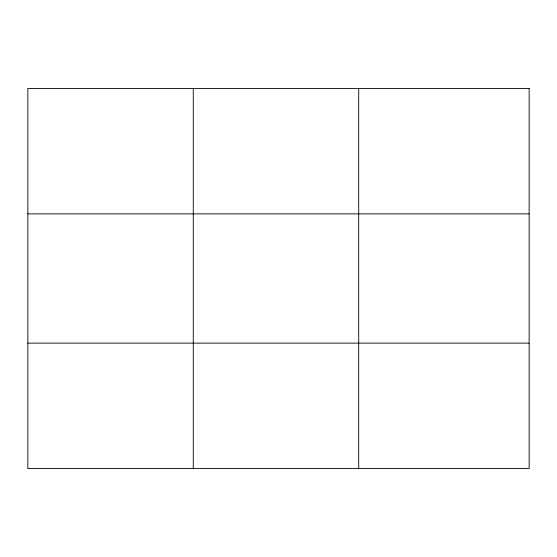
<?xml version="1.0" encoding="UTF-8"?>
<svg xmlns="http://www.w3.org/2000/svg" width="557" height="557" viewBox="0 0 557 557"><rect width="100%" height="100%" fill="white"/><g stroke="black" fill="none" stroke-linecap="round" stroke-linejoin="round"><path stroke-width="0.84" d="M193.279 468.576L193.279 88.424M358.708 468.576L358.708 88.424M27.85 213.874L529.15 213.874M27.85 343.126L529.15 343.126M529.15 88.424L529.15 468.576L27.85 468.576L27.85 88.424L529.15 88.424"/></g></svg>
